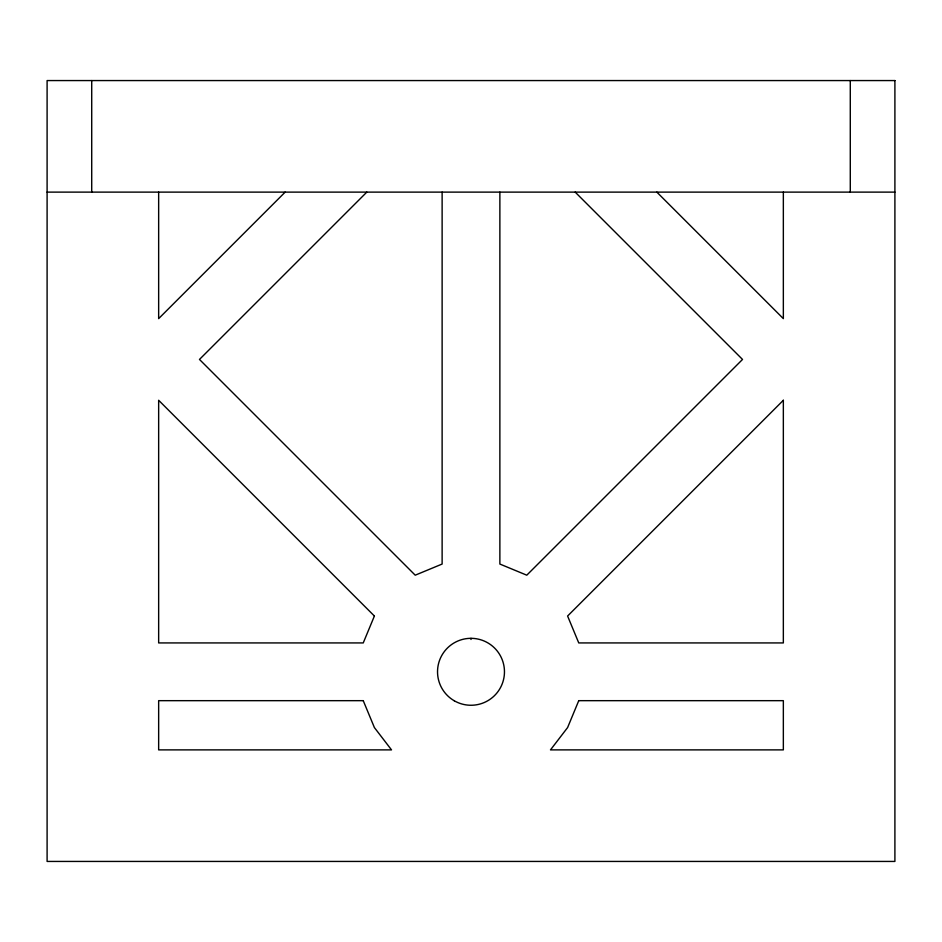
<?xml version="1.0" encoding="UTF-8"?>
<svg xmlns="http://www.w3.org/2000/svg" width="942" height="942" viewBox="0 0 942 942"><rect width="100%" height="100%" fill="white"/><g stroke="black" fill="none" stroke-linecap="round" stroke-linejoin="round"><path stroke-width="1.41" d="M285.155 192.121L158.656 318.62L158.656 192.121M366.815 192.121L199.48 359.444L415.222 575.185L442.128 564.046L442.128 192.121M47.1 192.121L894.9 192.121M656.845 192.121L783.344 318.62L783.344 192.121M575.185 192.121L742.52 359.444L526.778 575.185L499.872 564.046L499.872 192.121M850.285 80.565L850.285 192.121M471 638.335L471 639.465M91.715 80.565L91.715 192.121M374.398 616.021L363.247 642.927L158.656 642.927L158.656 400.279L374.398 616.021M578.753 700.671L567.602 727.565L550.493 749.879L783.344 749.879L783.344 700.671L578.753 700.671M783.344 400.279L567.602 616.021L578.753 642.927L783.344 642.927L783.344 400.279M894.9 80.565L47.1 80.565L47.1 861.435L894.9 861.435L894.9 80.565M363.247 700.671L158.656 700.671L158.656 749.879L391.507 749.879L374.398 727.565L363.247 700.671M454.268 700.777A33.465 33.465 0 0 0 504.465 671.799A33.465 33.465 0 0 0 454.268 642.809A33.465 33.465 0 0 0 454.268 700.777"/></g></svg>
